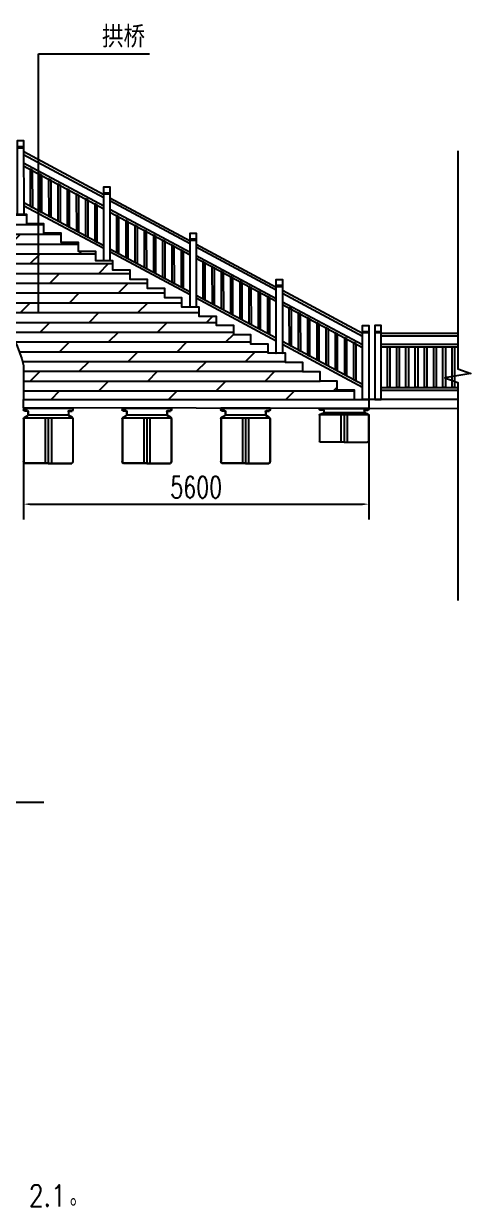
# Model space of a CAD drawing. Header units: millimetres. Extents: x -1471591 to 944464, y -468930 to 547002.
# Drawn here: x -778152 to -770804, y 154222 to 173405 of the extents above; entities that cross this region are included whole.
import ezdxf

# ---------------------------------------------------------------- set-up
doc = ezdxf.new("R2010")
doc.units = ezdxf.units.MM
doc.header["$LTSCALE"] = 10
doc.header["$PDMODE"] = 35
for name, color, linetype in [('DIM_LEAD', 3, 'Continuous'), ('DIM_SYMB', 3, 'Continuous'), ('PUB_TEXT', 7, 'Continuous'), ('W-FLOAT_BOWL浮筒', 253, 'Continuous'), ('W-PLASTIC_RAILINGS塑木栏杆', 210, 'Continuous'), ('W-STEEL_FRAME钢架', 3, 'Continuous'), ('W-WOOD_FLOOR木地板', 30, 'Continuous')]:
    doc.layers.add(name, color=color, linetype=linetype)
doc.styles.add('_TCH_DIM', font='SIMPLEX.shx', dxfattribs={"bigfont": 'hztxt.shx'})
doc.styles.get("Standard").update_dxf_attribs({"font": 'simplex.shx', "width": 0.8, "bigfont": 'hztxt.shx'})
doc.styles.add('STANDARD_T3', font='simplex.shx', dxfattribs={"width": 0.7, "bigfont": 'hztxt.shx'})
doc.dimstyles.new('W&&100', dxfattribs={"dimtxt": 350, "dimasz": 100, "dimexe": 250, "dimexo": 300, "dimgap": 100, "dimtad": 1, "dimdec": 0, "dimzin": 0, "dimdsep": 46, "dimtxsty": 'STANDARD_T3', "dimcen": 0.09, "dimclrd": 1, "dimclre": 1, "dimclrt": 7, "dimazin": 2, "dimtfac": 1, "dimtdec": 0, "dimtix": 1, "dimtmove": 2, "dimatfit": 3, "dimfxl": 0, "dimtolj": 1, "dimtzin": 0, "dimarcsym": 0})

# ---------------------------------------------------------------- blocks, each defined once
blk = doc.blocks.new('*U1254')
at = {"layer": 'W-PLASTIC_RAILINGS塑木栏杆'}
blk.add_lwpolyline([(114, 0), (159, 0), (-124, -526), (-169, -526)], close=True, dxfattribs=at)
blk = doc.blocks.new('*U1255')
at = {"layer": 'W-PLASTIC_RAILINGS塑木栏杆', "color": 0, "linetype": 'ByBlock', "lineweight": -2, "transparency": 16777216, "rotation": 28.17859010995901}
for p in [(-506871, -259403), (-506721, -259322), (-507171, -259563), (-507021, -259483), (-507620, -259804), (-507470, -259724), (-507321, -259643), (-507770, -259884)]:
    blk.add_blockref('*U1254', p, dxfattribs=at)
blk = doc.blocks.new('*U1244')
at = {"layer": 'W-PLASTIC_RAILINGS塑木栏杆'}
for p, q in [((346, 834), (433, 785)), ((346, 834), (433, 785)), ((346, 834), (433, 785)), ((355, 851), (443, 803)), ((355, 851), (443, 803)), ((355, 851), (443, 803)), ((1906, 764), (431, 782)), ((1934, 814), (2021, 766)), ((1934, 814), (2021, 766)), ((1934, 814), (2021, 766)), ((1943, 832), (2031, 784)), ((1943, 832), (2031, 784)), ((1943, 832), (2031, 784)), ((1795, 562), (320, 580)), ((1817, 602), (342, 620)), ((1884, 724), (409, 742)), ((1485, 0), (10, 18)), ((1506, 40), (32, 58))]:
    blk.add_line(p, q, dxfattribs=at)
for points in [[(-176, -112), (-88, -160), (491, 890), (403, 939)], [(-176, -112), (-88, -160), (491, 890), (403, 939)], [(-176, -112), (-88, -160), (491, 890), (403, 939)], [(1412, -131), (1500, -180), (2079, 871), (1992, 919)], [(1412, -131), (1500, -180), (2079, 871), (1992, 919)], [(1412, -131), (1500, -180), (2079, 871), (1992, 919)]]:
    blk.add_lwpolyline(points, close=True, dxfattribs=at)
at = {"layer": 'W-PLASTIC_RAILINGS塑木栏杆', "rotation": 331.1254808065768}
blk.add_blockref('*U1255', (570466, -17043), dxfattribs=at)
blk = doc.blocks.new('*U1245')
at = {"color": 0, "linetype": 'ByBlock', "lineweight": -2, "transparency": 16777216, "rotation": 28.87451919342321}
blk.add_blockref('*U1244', (-469610, -271735), dxfattribs=at)
blk = doc.blocks.new('*U1227')
at = {"rotation": 331.8214098900404}
blk.add_blockref('*U1245', (542261, 17751), dxfattribs=at)
blk = doc.blocks.new('*U1228')
at = {"color": 0, "linetype": 'ByBlock', "lineweight": -2, "transparency": 16777216, "rotation": 28.17859010995963}
for p in [(-465410, -269465), (-466810, -270215), (-468210, -270965), (-469610, -271715)]:
    blk.add_blockref('*U1227', p, dxfattribs=at)
blk = doc.blocks.new('$matou$00000066')
for p, q in [((400, 275), (-400, 275)), ((-400, 275), (-400, 260)), ((-386, 271), (386, 271)), ((-338, 249), (-386, 249)), ((-338, 245), (-385, 245)), ((-330, 237), (-330, 208)), ((-326, 237), (-326, 208)), ((326, 237), (326, 208)), ((330, 237), (330, 208)), ((338, 249), (386, 249)), ((338, 245), (385, 245)), ((400, 275), (400, 260)), ((-400, 164), (-400, -256)), ((-396, 165), (-396, -256)), ((391, 176), (-391, 176)), ((-387, 183), (-335, 201)), ((-386, 179), (-334, 197)), ((-326, 205), (326, 205)), ((-50, 176), (-50, -271)), ((0, 176), (0, -271)), ((0, 176), (0, -271)), ((50, 176), (50, -271)), ((386, 179), (334, 197)), ((387, 183), (335, 201)), ((396, 165), (396, -256)), ((400, 164), (400, -256)), ((0, -271), (-381, -271)), ((0, -275), (-381, -275)), ((0, -271), (381, -271)), ((0, -275), (381, -275))]:
    blk.add_line(p, q)
for centre, radius, start, end in [((-385, 260), 15, 180, 270), ((-386, 260), 11, 90, 270), ((-338, 237), 12, 0, 90), ((-338, 237), 8, 0, 90), ((338, 237), 12, 90, 180), ((338, 237), 8, 90, 180), ((385, 260), 15, 270, 0), ((386, 260), 11, 270, 90), ((-380, 164), 20, 109.1798, 180), ((-381, 165), 15, 109.1798, 180), ((-338, 208), 8, 289.1798, 0), ((-338, 208), 12, 289.1798, 0), ((338, 208), 12, 180, 250.8202), ((338, 208), 8, 180, 250.8202), ((381, 165), 15, 0, 70.8202), ((380, 164), 20, 0, 70.8202), ((-381, -256), 19, 180, 270), ((-381, -256), 15, 180, 270), ((381, -256), 19, 270, 0), ((381, -256), 15, 270, 0)]:
    blk.add_arc(centre, radius, start, end)
blk = doc.blocks.new('*U1230')
at = {"layer": 'W-FLOAT_BOWL浮筒', "yscale": -1.636363636362559, "rotation": 180}
blk.add_blockref('$matou$00000066', (0, 0), dxfattribs=at)
blk = doc.blocks.new('*U1229')
at = {"color": 0, "linetype": 'ByBlock', "lineweight": -2}
for p in [(0, 0), (1600, 0), (3200, 0)]:
    blk.add_blockref('*U1230', p, dxfattribs=at)
blk = doc.blocks.new('*D1256')
at = {"color": 1, "lineweight": -2, "transparency": 16777216}
for p, q in [((-778152, 166941), (-778152, 165361)), ((-772552, 166936), (-772552, 165361)), ((-778052, 165611), (-772652, 165611))]:
    blk.add_line(p, q, dxfattribs=at)
at = {"color": 1, "transparency": 16777216}
for points in [[(-778052, 165628), (-778052, 165595), (-778152, 165611)], [(-772652, 165628), (-772652, 165595), (-772552, 165611)]]:
    blk.add_solid(points, dxfattribs=at)
at = {"layer": 'Defpoints', "color": 0, "transparency": 16777216}
for p in [(-778152, 167241), (-772552, 167236), (-772552, 165611)]:
    blk.add_point(p, dxfattribs=at)
at = {"color": 7, "transparency": 16777216, "insert": (-775352, 165886), "char_height": 350, "attachment_point": 5, "style": 'STANDARD_T3'}
blk.add_mtext('\\A1;5600', dxfattribs=at)
blk = doc.blocks.new('*U1234')
at = {"layer": 'W-PLASTIC_RAILINGS塑木栏杆'}
blk.add_lwpolyline([(-20, 330), (20, 330), (20, -330), (-20, -330)], close=True, dxfattribs=at)
blk = doc.blocks.new('*U1233')
at = {"layer": 'W-PLASTIC_RAILINGS塑木栏杆', "color": 0, "linetype": 'ByBlock', "lineweight": -2}
for p in [(0, 0), (150, 0), (300, 0), (450, 0), (600, 0), (750, 0), (900, 0)]:
    blk.add_blockref('*U1234', p, dxfattribs=at)
at = {"layer": 'W-PLASTIC_RAILINGS塑木栏杆', "color": 0, "linetype": 'ByBlock', "lineweight": -2, "transparency": 16777216}
blk.add_blockref('*U1234', (1050, 0), dxfattribs=at)

msp = doc.modelspace()

# ---------------------------------------------------------------- hatches: boundary and pattern name
at = {"layer": 'W-WOOD_FLOOR木地板'}
h = msp.add_hatch(dxfattribs=at)
h.set_pattern_fill('DOLMIT', color=256, scale=200)
h.set_pattern_definition([(0, (-319102.31, 439225.95), (0, 158.74841), []), (45, (-319102.3, 439225.95), (-317.4966, 317.4966), [224.50425, -449.008])])
h.paths.add_polyline_path([(-784101.9, 169707.6), (-784381.9, 169707.6), (-784381.9, 169557.6), (-784661.9, 169557.6), (-784661.9, 169407.6), (-784941.9, 169407.6), (-784941.9, 169257.6), (-785221.9, 169257.6), (-785221.9, 169107.6), (-785501.9, 169107.6), (-785501.9, 168957.6), (-785781.9, 168957.6), (-785781.9, 168807.6), (-786061.9, 168807.6), (-786061.9, 168657.6), (-786341.9, 168657.6), (-786341.9, 168507.6), (-786621.9, 168507.6), (-786621.9, 168357.6), (-786901.9, 168357.6), (-786901.9, 168207.6), (-787181.9, 168207.6), (-787181.9, 168057.6), (-787461.9, 168057.6), (-787461.9, 167907.6), (-787741.9, 167907.6), (-787741.9, 167757.6), (-788021.9, 167757.6), (-788021.9, 167607.6), (-788301.9, 167607.6), (-788301.9, 167457.6), (-788581.9, 167457.6), (-788581.9, 167307.6), (-783211.9, 167308.4), (-783211.9, 167860.3, -0.7697893), (-778151.9, 167860.3), (-778151.9, 167311), (-772781.9, 167307.6), (-772781.9, 167457.6), (-773061.9, 167457.6), (-773061.9, 167607.6), (-773341.9, 167607.6), (-773341.9, 167757.6), (-773621.9, 167757.6), (-773621.9, 167907.6), (-773901.9, 167907.6), (-773901.9, 168057.6), (-774181.9, 168057.6), (-774181.9, 168207.6), (-774461.9, 168207.6), (-774461.9, 168357.6), (-774741.9, 168357.6), (-774741.9, 168507.6), (-775021.9, 168507.6), (-775021.9, 168657.6), (-775301.9, 168657.6), (-775301.9, 168807.6), (-775581.9, 168807.6), (-775581.9, 168957.6), (-775861.9, 168957.6), (-775861.9, 169107.6), (-776141.9, 169107.6), (-776141.9, 169257.6), (-776421.9, 169257.6), (-776421.9, 169407.6), (-776701.9, 169407.6), (-776701.9, 169557.6), (-776981.9, 169557.6), (-776981.9, 169707.6), (-777261.9, 169707.6), (-777261.9, 169857.6), (-777541.9, 169857.6), (-777541.9, 170007.6), (-777821.9, 170007.6), (-777821.9, 170157.6), (-778101.9, 170157.6), (-778101.9, 170207.6), (-778101.9, 170307.6), (-783261.9, 170307.6), (-783261.9, 170207.6), (-783261.9, 170157.6), (-783541.9, 170157.6), (-783541.9, 170007.6), (-783821.9, 170007.6), (-783821.9, 169857.6), (-784101.9, 169857.6)])

# ---------------------------------------------------------------- linework, layer by layer
msp.add_lwpolyline([(-807168.8, 160775.7), (-777822.7, 160775.7)])
at = {"layer": 'DIM_LEAD'}
for p, q in [((-777912, 168729.7, -160000), (-777912, 172913.5, -160000)), ((-777912, 172913.5, -160000), (-776106.6, 172913.5, -160000))]:
    msp.add_line(p, q, dxfattribs=at)
at = {"layer": 'DIM_SYMB'}
msp.add_lwpolyline([(-771105.8, 171343.4), (-771105.8, 167808.3), (-770895.8, 167731.9), (-771315.8, 167657.8), (-771105.8, 167583.3), (-771105.8, 164048.2)], dxfattribs=at)
at = {"layer": 'W-PLASTIC_RAILINGS塑木栏杆'}
for p, q in [((-772351.9, 168407.8), (-772451.9, 168407.8)), ((-772351.9, 168387.8), (-772451.9, 168387.8)), ((-772351.9, 168383.8), (-771105.8, 168383.8)), ((-772351.9, 168343.8), (-771105.8, 168343.8)), ((-772351.9, 168203.8), (-771105.8, 168203.8)), ((-772351.9, 168163.8), (-771105.8, 168163.8)), ((-772351.9, 167503.8), (-771105.8, 167503.8)), ((-772351.9, 167458.8), (-771105.8, 167458.8))]:
    msp.add_line(p, q, dxfattribs=at)
msp.add_lwpolyline([(-772451.9, 167307.8), (-772351.9, 167307.8), (-772351.9, 168507.8), (-772451.9, 168507.8)], close=True, dxfattribs=at)
at = {"layer": 'W-STEEL_FRAME钢架', "color": 6}
msp.add_lwpolyline([(-778151.9, 167311), (-772551.9, 167307.3), (-772551.9, 167164.4), (-778151.9, 167171)], close=True, dxfattribs=at)
msp.add_lwpolyline([(-771105.8, 167308.8), (-772551.9, 167307.8), (-772551.9, 167164.9), (-771105.8, 167166.6)], dxfattribs=at)
at = {"layer": 'W-WOOD_FLOOR木地板'}
msp.add_lwpolyline([(-783211.9, 167860.3, -0.7697893), (-778151.9, 167860.3), (-778151.9, 167311), (-772781.9, 167307.6), (-772781.9, 167457.6), (-773061.9, 167457.6), (-773061.9, 167607.6), (-773341.9, 167607.6), (-773341.9, 167757.6), (-773621.9, 167757.6), (-773621.9, 167907.6), (-773901.9, 167907.6), (-773901.9, 168057.6), (-774181.9, 168057.6), (-774181.9, 168207.6), (-774461.9, 168207.6), (-774461.9, 168357.6), (-774741.9, 168357.6), (-774741.9, 168507.6), (-775021.9, 168507.6), (-775021.9, 168657.6), (-775301.9, 168657.6), (-775301.9, 168807.6), (-775581.9, 168807.6), (-775581.9, 168957.6), (-775861.9, 168957.6), (-775861.9, 169107.6), (-776141.9, 169107.6), (-776141.9, 169257.6), (-776421.9, 169257.6), (-776421.9, 169407.6), (-776701.9, 169407.6), (-776701.9, 169557.6), (-776981.9, 169557.6), (-776981.9, 169707.6), (-777261.9, 169707.6), (-777261.9, 169857.6), (-777541.9, 169857.6), (-777541.9, 170007.6), (-777821.9, 170007.6), (-777821.9, 170157.6), (-778101.9, 170157.6), (-778101.9, 170207.6), (-778101.9, 170307.6), (-783261.9, 170307.6)], format="xyb", dxfattribs=at)

# ---------------------------------------------------------------- block references
at = {"xscale": -1, "rotation": 1.186078363524246e-05}
msp.add_blockref('*U1228', (-1242261.6, 439225.9), dxfattribs=at)
msp.add_blockref('*U1229', (-777751.9, 166721))
at = {"layer": 'W-FLOAT_BOWL浮筒', "yscale": -1, "rotation": 180}
msp.add_blockref('$matou$00000066', (-772951.9, 166889.9), dxfattribs=at)
at = {"layer": 'W-PLASTIC_RAILINGS塑木栏杆'}
msp.add_blockref('*U1233', (-772226.8, 167833.8), dxfattribs=at)

# ---------------------------------------------------------------- texts
at = {"layer": 'PUB_TEXT', "color": 7, "style": '_TCH_DIM'}
msp.add_text('拱桥', height=350, dxfattribs=at).set_placement((-776881.3, 173018.5, -160000))
at = {"layer": 'PUB_TEXT', "width": 0.8}
for s, p in [('2.1', (-778067.7, 154221.7)), ('。', (-777401, 154221.7))]:
    msp.add_text(s, height=350, dxfattribs=at).set_placement(p)

# ---------------------------------------------------------------- dimensions: what is measured, and where the dimension line sits
dim = msp.add_linear_dim(base=(-772551.9, 165611.5), p1=(-778151.9, 167241), p2=(-772551.9, 167235.9), dimstyle='W&&100')
dim.commit()
dim.dimension.update_dxf_attribs({"geometry": '*D1256', "text_midpoint": (-775351.9, 165886.5)})

doc.saveas('drawing.dxf')
